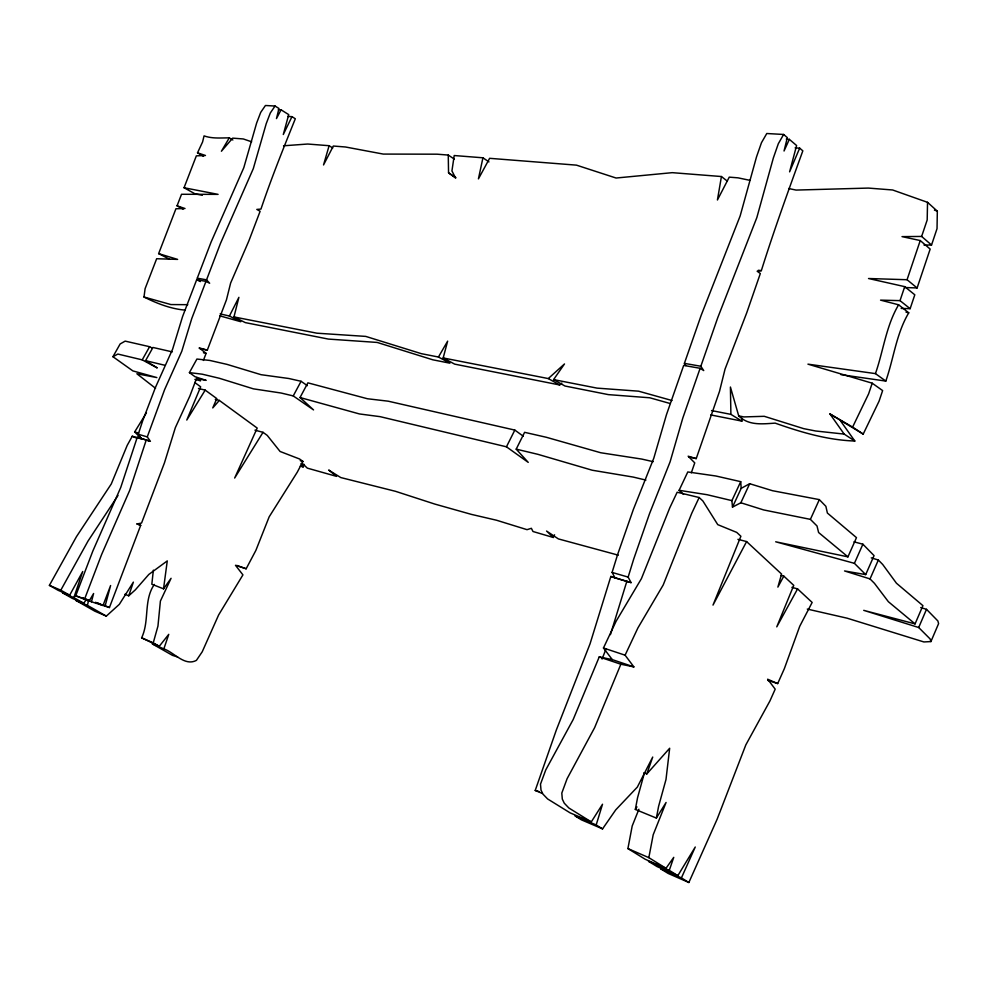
<?xml version="1.0" encoding="UTF-8"?>
<svg xmlns="http://www.w3.org/2000/svg" width="988" height="988" viewBox="0 0 988 988"><rect width="100%" height="100%" fill="white"/><g stroke="black" fill="none" stroke-linecap="round" stroke-linejoin="round"><path stroke-width="1.48" d="M788.622 188.51L796.069 190.079L868.39 188.078L892.633 189.98L927.534 202.33L937.328 211.16L937.032 228.648L931.536 245.012L924.015 245.061M927.534 202.33L927.189 219.954L921.631 236.441L931.536 245.012M153.362 570.15L151.831 584.229L163.539 588.836L171.072 578.301L160.402 601.062L157.957 626.083L153.251 642.855L159.266 646.288L168.763 634.345L163.847 648.894C174.086 652.302 184.731 666.665 196.414 660.367L202.231 651.771L218.657 614.907L242.924 574.88L235.477 565.297L246.16 568.767L255.892 550.365L269.168 516.835L297.24 472.239L302.946 461.445L299.586 459L280.086 451.479L267.229 435.387L263.03 432.324L254.941 430.163M163.539 588.836L167.268 560.912L148.818 574.448L135.344 589.836L128.736 595.813L124.871 594.245M185.262 310.121C170.887 308.96 156.845 303.427 144.001 297.018L145.1 288.669L156.66 258.733L177.618 259.399L158.636 253.62L175.938 208.752L184.991 208.505L177.062 205.837L181.52 194.278L218.076 194.364L184.04 187.745L196.353 155.857L205.455 155.474L197.514 152.831L202.577 141.976L204.059 135.887C212.272 138.789 220.571 137.875 229.278 137.863L232.872 140M283.544 145.792L307.7 144.026L329.115 145.705L323.533 164.947L333.327 146.039L345.479 146.99L383.27 154.079L437.104 154.19L448.256 155.067L448.552 172.838L455.629 178.099L451.936 170.924L454.208 155.536L482.934 157.796L478.427 178.89L489.616 158.315L576.473 165.144L616.08 178.025L672.26 172.665L721.425 176.531L717.424 199.996L729.255 177.148L738.024 177.84L749.929 180.347M791.894 587.341L797.575 588.897L812.148 602.433L799.749 626.244L784.349 668.666L777.692 683.573L767.651 679.213L775.197 689.155L769.961 700.887L745.829 744.89L717.152 819.163L688.858 882.506L681.424 877.887L695.256 847.012L677.83 875.652L669.284 870.342L673.754 857.349L665.998 868.304L645.164 859.239L627.911 848.581L632.209 825.943L638.89 809.283M665.998 868.304L648.832 857.646L653.192 834.774L666.073 802.466L656.365 818.076L635.333 809.431L637.556 797.748L644.448 772.789M656.365 818.076L658.613 806.282L665.986 779.544L669.666 748.249L646.819 773.925L643.991 772.814M128.736 595.813L133.368 582.117L119.338 604.335L106.321 616.117L87.413 605.348L88.722 599.975M233.958 316.926L316.913 333.191L365.733 336.402L421.345 353.667L438.437 357.026L449.911 363.189L432.818 359.805L377.194 342.441L328.374 339.082L245.333 322.619L233.958 316.926L238.898 297.339L229.401 316.037L220.139 313.875M196.908 377.502L189.894 395.966L175.345 427.656L164.453 462.866L141.556 523.047L137.11 523.949L140.716 525.283L109.433 607.534L105.061 606.138L110.607 585.526L103.011 605.483L91.476 601.778L93.601 593.504L89.142 601.037L75.706 595.826L92.81 551.106L120.734 487.479L137.258 437.276L150.411 441.303L147.274 436.894L138.246 434.263L142.63 420.937L155.511 387.296L172.616 349.184L182.558 316.617L196.674 279.728L205.973 281.37L209.654 283.247L206.554 279.826L197.254 278.208L211.086 242.072L243.801 167.688L256.633 123.043L260.709 112.385L265.439 105.494L275.059 106.037L278.962 108.482L276.467 118.585L281.074 109.816L288.718 114.62L283.297 134.516L291.966 116.658L295.313 118.758C283.247 148.731 271.268 178.433 260.956 209.086L256.818 209.419L260.116 211.284L248.89 240.813L230.649 283L226.462 299.784L207.307 350.147L199.403 348.394M561.826 383.035L559.665 384.962L454.653 364.127L443.18 357.952L447.65 341.132L438.437 357.026M159.266 646.288L141.63 637.828C149.731 620.736 143.334 600.383 154.338 584.414M646.819 773.925L652.722 757.055L637.346 787.078L615.734 809.876L602.544 828.895L596.184 824.955L602.519 804.232L591.281 821.905L570.101 812.852L547.611 798.946L542.992 794.154L541.016 790.116L540.498 784.151L545.759 769.911L573.176 719.548L599.234 656.921L612.288 659.614L633.876 666.888L625.095 655.192L603.458 647.992L616.166 621.131L641.41 578.659L669.79 507.795L677.163 492.222L699.158 497.52L702.863 500.953L717.757 524.64L736.715 532.396L740.889 536.262L713.003 605.101L746.595 541.572L737.925 539.337M631.073 582.624L615.03 577.906L612.091 572.423L617.599 554.589L633.382 509.4L653.821 458.136L666.455 414.725L683.684 365.412L700.122 368.302L682.807 418.035L670.099 461.828L649.561 513.538L633.691 559.109L628.146 577.103L631.073 582.624L610.843 576.461L590.058 643.781L556.343 729.984L535.224 790.449L542.326 793.463M610.423 634.629L626.886 581.179M146.273 439.919L129.663 490.456L101.616 554.515L84.425 599.518M147.274 436.894L164.613 389.618L181.792 351.259L191.783 318.494L205.973 281.37M840.986 374.674L885.816 381.072C893.77 358.286 896.24 333.845 908.75 312.813L898.611 304.798L880.555 300.13L900.019 300.636L910.133 308.688L914.802 294.807L904.724 286.644L868.526 278.517L907.058 279.728L917.111 287.953L930.165 249.087L920.248 240.541L902.019 236.626L921.631 236.441M872.206 383.196L868.613 393.866L852.607 427.088L863.203 434.103L879.073 401.165L882.63 390.581L872.206 383.196L807.937 364.152L875.442 373.612L885.816 381.072M875.442 373.612C883.47 350.641 886.014 326.003 898.611 304.798M900.019 300.636L904.724 286.644M907.058 279.728L920.248 240.541M86.413 599.531L83.696 603.223L73.865 597.616L82.733 571.521L69.654 595.221L58.218 590.367L49.4 585.353L76.459 536.669L111.273 483.972L127.217 445.341L132.269 436.239L141.494 438.956M691.291 472.857L694.749 462.878L688.154 456.197L696.231 458.593L719.523 391.347L725.044 369.104L746.73 312.813L760.328 273.54L757.166 271.231L761.34 270.638C774.024 230.216 788.387 190.635 802.836 150.843L799.675 148.151L795.105 147.867M685.845 365.523L684.388 363.374L701.233 315.16L740.135 215.989L756.536 156.833L761.476 142.692L766.774 133.516L783.632 134.467L787.337 137.628L784.04 151.003L789.35 139.345L796.6 145.52L789.597 171.85L799.675 148.151M700.122 368.302L703.728 370.574L700.838 366.252L717.77 317.63L756.833 217.607L773.357 157.969L778.322 143.717L783.632 134.467M203.392 360.459L206.097 353.358L199.218 347.899L207.307 350.147M206.554 279.826L220.448 243.468L253.311 168.615L266.217 123.698L270.317 112.965L275.059 106.037M602.075 659.058L605.965 649.079M807.295 609.077L847.173 618.204L923.904 641.953L930.918 641.57L938.6 623.613L937.871 620.946L926.509 609.324L920.73 607.558M930.918 641.57L930.153 638.977L918.692 627.516L926.509 609.324M918.692 627.516L863.722 610.349L915.061 623.897L922.928 605.656L896.437 583.216L882.729 564.506L878.344 560.023L871.268 557.862M915.061 623.897L888.373 601.704L874.454 583.34L870.033 578.919L878.344 560.023M870.033 578.919L844.542 570.953L865.698 574.596L874.059 555.626L862.895 544.203L853.965 541.844M865.698 574.596L854.41 563.333L862.895 544.203M854.41 563.333L775.691 541.795L847.939 556.861L856.473 537.633L827.388 513.044L825.882 506.325L819.336 499.619L772.48 490.703L749.682 483.712L741.198 488.344L732.491 507.116L740.852 502.769L749.682 483.712M847.939 556.861L818.607 532.52L817.014 525.974L810.395 519.367L819.336 499.619M732.491 507.116L731.898 500.632L740.716 481.662L715.905 476.006L687.796 471.955L679.114 490.307L683.548 494.383M633.876 666.888L620.859 664.232L594.64 727.637L567.112 778.668L561.802 793.08L562.308 799.094L564.259 803.17L568.853 807.986L591.281 821.905M625.095 655.192L637.865 628.01L663.195 584.995L691.748 513.278L699.158 497.52M302.106 463.137L307.305 468.127L336.575 476.377L328.658 470.041L340.774 477.562L395.509 491.32L434.819 504.078L471.375 514.378L496.519 520.231L527.036 529.667L531.371 528.308L532.989 531.507L553.28 537.472L554.577 534.804M514.822 430.089L388.222 401.19L367.425 398.744L307.886 382.838L300.031 397.534L359.447 413.947L380.145 416.664L506.449 446.811L514.822 430.089L523.245 436.19M506.449 446.811L528.234 462.372L516.205 449.145L524.603 432.324L546.315 437.276L600.741 452.751L641.817 459.087L653.167 461.68M300.241 466.138L303.081 466.941L304.403 464.434M301.081 381.294L288.904 378.515L261.091 374.699L226.993 364.374L209.827 360.447L196.921 359.039L189.412 372.612L202.256 374.193L219.373 378.281L253.422 388.852L281.111 393.026L293.238 395.916L301.081 381.294L307.392 385.691M780.952 575.349L783.805 576.115L777.877 587.107L781.582 574.053L746.595 541.572M797.575 588.897L776.766 626.861L793.759 585.365L783.805 576.115M49.4 585.353L60.811 590.182L88.018 541.066L118.004 495.47M142 439.29L134.677 431.917L146.446 412.799M155.548 388.296L136.875 373.76L156.87 377.577L132.886 370.908L112.941 356.717L117.856 354.05L142.223 359.867L149.608 346.702L152.103 348.048M142.223 359.867L157.253 367.931L145.569 360.669L152.955 347.467L172.295 351.889M112.941 356.717L120.141 343.96L125.167 341.119L149.608 346.702M229.278 137.863L221.411 151.238L232.662 138.135L243.307 138.962L251.656 141.803M263.03 432.324L234.662 478.044L257.201 428.076L219.324 400.424L212.753 407.921L216.792 398.584L205.195 390.124L186.781 420.048L200.663 386.814L194.722 382.48M635.333 809.431L636.951 806.863M670.099 403.499L649.783 397.781L608.349 394.62L564.963 386.012L553.589 379.602L564.494 363.942L548.291 378.565L443.18 357.952M187.806 304.687L170.912 304.563L144.001 297.018M901.192 308.429L910.133 308.688M904.823 287.52L917.111 287.953M278.32 109.656L281.074 109.816M786.287 139.16L789.35 139.345M287.841 116.399L291.966 116.658M738.715 415.899C748.694 425.828 762.427 423.938 775.172 423.136C800.996 432.213 827.252 440.092 854.818 441.019L844.172 434.09L815.631 430.99L803.726 428.656L764.267 416.306L743.89 416.924L738.715 415.899L730.416 387.024L730.898 414.367L741.914 421.11L741.852 418.085M758.327 270.267L761.34 270.638M679.114 490.307L707.136 494.716L731.898 500.632M684.388 363.374L700.838 366.252M553.589 379.602L597.036 388.123L638.569 391.174L672.013 400.523M711.545 410.576L730.898 414.367M202.355 195.254L194.945 193.796L184.04 187.745M710.73 414.923L741.914 421.11M688.858 456.962L696.231 458.593M203.454 352.765L206.097 353.358M618.352 555.182L558.368 538.905L546.562 531.038L553.28 537.472M145.569 360.669L164.835 365.264M516.205 449.145L537.867 454.319L592.22 470.226L633.185 477.068L645.917 480.106M740.852 502.769L763.638 509.932L810.395 519.367M194.883 379.404L200.564 380.788L197.798 378.75L206.146 380.368L195.007 376.712L189.412 372.612M198.477 388.445L205.195 390.124M215.285 399.399L219.324 400.424M905.984 312.097L908.75 312.813M300.241 460.692L302.946 461.445M134.677 431.917L138.641 433.065M612.091 572.423L628.146 577.103M535.224 790.449L538.868 791.512M137.258 437.276L149.126 440.932M177.605 656.971L172.443 655.353L152.226 643.843L163.847 648.894M219.781 315.839L240.776 321.718L229.401 316.037M767.861 680.399L777.692 683.573M75.706 595.826L79.238 596.962M87.055 599.469L82.745 598.086L91.476 601.778M599.234 656.921L620.859 664.232M610.843 576.461L615.03 577.906M136.887 523.924L140.716 525.283M934.426 210.123L937.328 211.16M236.885 565.445L246.16 568.767M103.172 604.903L109.433 607.534M97.553 602.964L105.061 606.138M95.515 602.31L103.011 605.483M80.423 597.345L89.142 601.037M73.865 597.616L62.417 592.751L72.223 598.333L83.696 603.223M87.413 605.348L75.94 600.445L94.811 611.177L106.321 616.117M596.184 824.955L575.041 815.903L581.413 819.842L602.544 828.895M132.269 436.239L136.208 437.956M141.63 637.828L153.251 642.855M627.911 848.581L648.832 857.646M669.284 870.342L648.474 861.289L657.057 866.587L677.83 875.652M681.424 877.887L660.676 868.823L668.147 873.441L688.858 882.506M196.674 279.728L199.119 280.975M158.636 253.62L169.726 259.313M177.062 205.837L183.151 209.147M548.291 378.565L559.665 384.962M60.811 590.182L69.654 595.221M197.514 152.831L203.516 156.302M844.172 434.09L829.945 413.935L852.607 427.088M829.945 413.935L863.203 434.103M329.115 145.705L332.734 147.965M448.552 172.838L455.839 177.605M448.256 155.067L454.295 159.08M482.934 157.796L488.961 161.884M293.238 395.916L313.542 409.909L300.031 397.534M721.425 176.531L727.242 181.088M197.254 278.208L200.342 281.605M603.458 647.992L612.288 659.614M138.246 434.263L141.395 438.647M840.603 420.974L854.818 441.019M301.031 463.545L303.081 466.941M740.716 481.662L741.198 488.344"/></g></svg>
